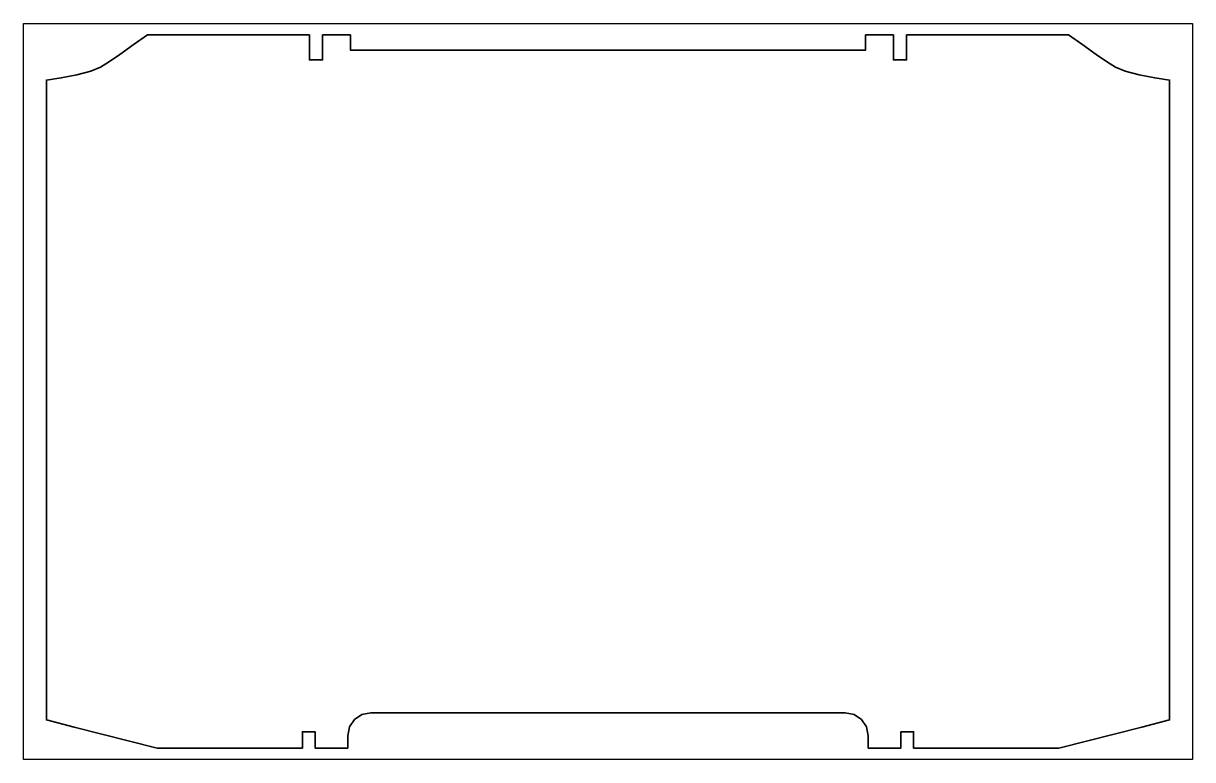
# Model space of a CAD drawing. Header units: millimetres. Extents: x -149 to 359, y -11 to 309.
import ezdxf

# ---------------------------------------------------------------- set-up
doc = ezdxf.new("R2010")
doc.units = ezdxf.units.MM
doc.header["$MEASUREMENT"] = 0
doc.layers.get('0').update_dxf_attribs({"lineweight": 0})
doc.layers.add('Safety', color=7, linetype='Continuous', lineweight=0)

msp = doc.modelspace()

# ---------------------------------------------------------------- linework, layer by layer
at = {"color": 18, "lineweight": 35, "true_color": 0x000000}
msp.add_lwpolyline([(2.07, 9.03), (-1.82, 8.25), (-5, 6.1), (-7.14, 2.92), (-7.93, -0.97), (-7.93, -2.3), (-7.93, -3.64), (-7.93, -4.97), (-7.93, -6.3), (-11.48, -6.3), (-15.03, -6.3), (-18.58, -6.3), (-22.14, -6.3), (-22.14, -4.53), (-22.14, -2.76), (-22.14, -0.99), (-22.14, 0.78), (-23.51, 0.78), (-24.89, 0.78), (-26.27, 0.78), (-27.65, 0.78), (-27.65, 0.78), (-27.65, 0.78), (-27.65, 0.78), (-27.65, 0.78), (-27.65, -0.99), (-27.65, -2.76), (-27.65, -4.53), (-27.65, -6.3), (-43.43, -6.3), (-59.2, -6.3), (-74.97, -6.3), (-90.75, -6.3), (-102.78, -3.25), (-114.81, -0.19), (-126.84, 2.87), (-138.87, 5.93), (-138.87, 75.45), (-138.87, 144.97), (-138.87, 214.5), (-138.87, 284.02), (-132.39, 285.06), (-125.61, 286.37), (-119.58, 287.9), (-115.36, 289.61), (-111.94, 291.83), (-106.97, 295.24), (-101.11, 299.36), (-95.01, 303.7), (-77.41, 303.7), (-59.81, 303.7), (-42.2, 303.7), (-24.6, 303.7), (-24.6, 300.98), (-24.6, 298.27), (-24.6, 295.56), (-24.6, 292.85), (-24.6, 292.85), (-24.6, 292.85), (-24.6, 292.85), (-24.6, 292.85), (-23.17, 292.85), (-21.74, 292.85), (-20.3, 292.85), (-18.87, 292.85), (-18.87, 295.56), (-18.87, 298.27), (-18.87, 300.98), (-18.87, 303.7), (-15.85, 303.7), (-12.83, 303.7), (-9.81, 303.7), (-6.79, 303.7), (-6.79, 302.05), (-6.79, 300.41), (-6.79, 298.77), (-6.79, 297.12), (49.17, 297.12), (105.13, 297.12), (161.09, 297.12), (217.05, 297.12), (217.05, 298.77), (217.05, 300.41), (217.05, 302.05), (217.05, 303.7), (220.07, 303.7), (223.09, 303.7), (226.1, 303.7), (229.12, 303.7), (229.12, 300.98), (229.12, 298.27), (229.12, 295.56), (229.12, 292.85), (230.56, 292.85), (231.99, 292.85), (233.43, 292.85), (234.86, 292.85), (234.86, 292.85), (234.86, 292.85), (234.86, 292.85), (234.86, 292.85), (234.86, 295.56), (234.86, 298.27), (234.86, 300.98), (234.86, 303.7), (252.46, 303.7), (270.06, 303.7), (287.66, 303.7), (305.26, 303.7), (311.36, 299.36), (317.22, 295.24), (322.19, 291.83), (325.62, 289.61), (329.84, 287.9), (335.87, 286.37), (342.65, 285.06), (349.13, 284.02), (349.13, 214.5), (349.13, 144.97), (349.13, 75.45), (349.13, 5.93), (337.1, 2.87), (325.06, -0.19), (313.03, -3.25), (301, -6.3), (285.23, -6.3), (269.46, -6.3), (253.68, -6.3), (237.91, -6.3), (237.91, -4.53), (237.91, -2.76), (237.91, -0.99), (237.91, 0.78), (237.91, 0.78), (237.91, 0.78), (237.91, 0.78), (237.91, 0.78), (236.53, 0.78), (235.15, 0.78), (233.77, 0.78), (232.39, 0.78), (232.39, -0.99), (232.39, -2.76), (232.39, -4.53), (232.39, -6.3), (228.84, -6.3), (225.29, -6.3), (221.74, -6.3), (218.18, -6.3), (218.18, -4.97), (218.18, -3.64), (218.18, -2.3), (218.18, -0.97), (217.4, 2.92), (215.26, 6.1), (212.08, 8.25), (208.18, 9.03), (156.66, 9.03), (105.13, 9.03), (53.6, 9.03)], close=True, dxfattribs=at)
at = {"layer": 'Safety', "color": 18, "lineweight": 25, "true_color": 0x000000}
msp.add_lwpolyline([(359.13, -11.3), (-148.87, -11.3), (-148.87, 308.7), (359.13, 308.7)], close=True, dxfattribs=at)

doc.saveas('drawing.dxf')
